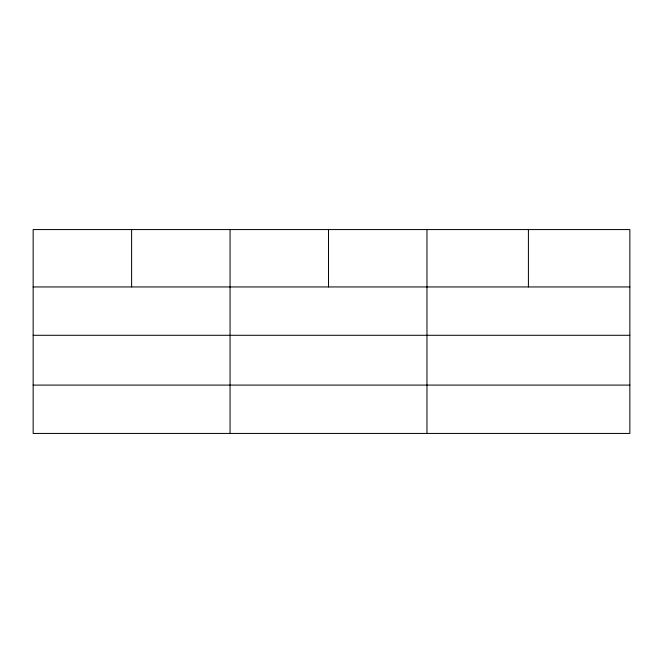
<?xml version="1.0" encoding="UTF-8"?>
<svg xmlns="http://www.w3.org/2000/svg" width="663" height="663" viewBox="0 0 663 663"><rect width="100%" height="100%" fill="white"/><g stroke="black" fill="none" stroke-linecap="round" stroke-linejoin="round"><path stroke-width="0.99" d="M629.85 335.287L629.85 229.564L33.15 229.564L33.15 433.436L629.85 433.436L629.85 335.287L33.15 335.287M33.15 286.946L629.85 286.946M33.15 385.095L629.85 385.095M528.411 229.564L528.411 286.946M426.972 229.564L426.972 433.436M328.516 229.564L328.516 286.946M230.061 229.564L230.061 433.436M131.606 229.564L131.606 286.946"/></g></svg>
